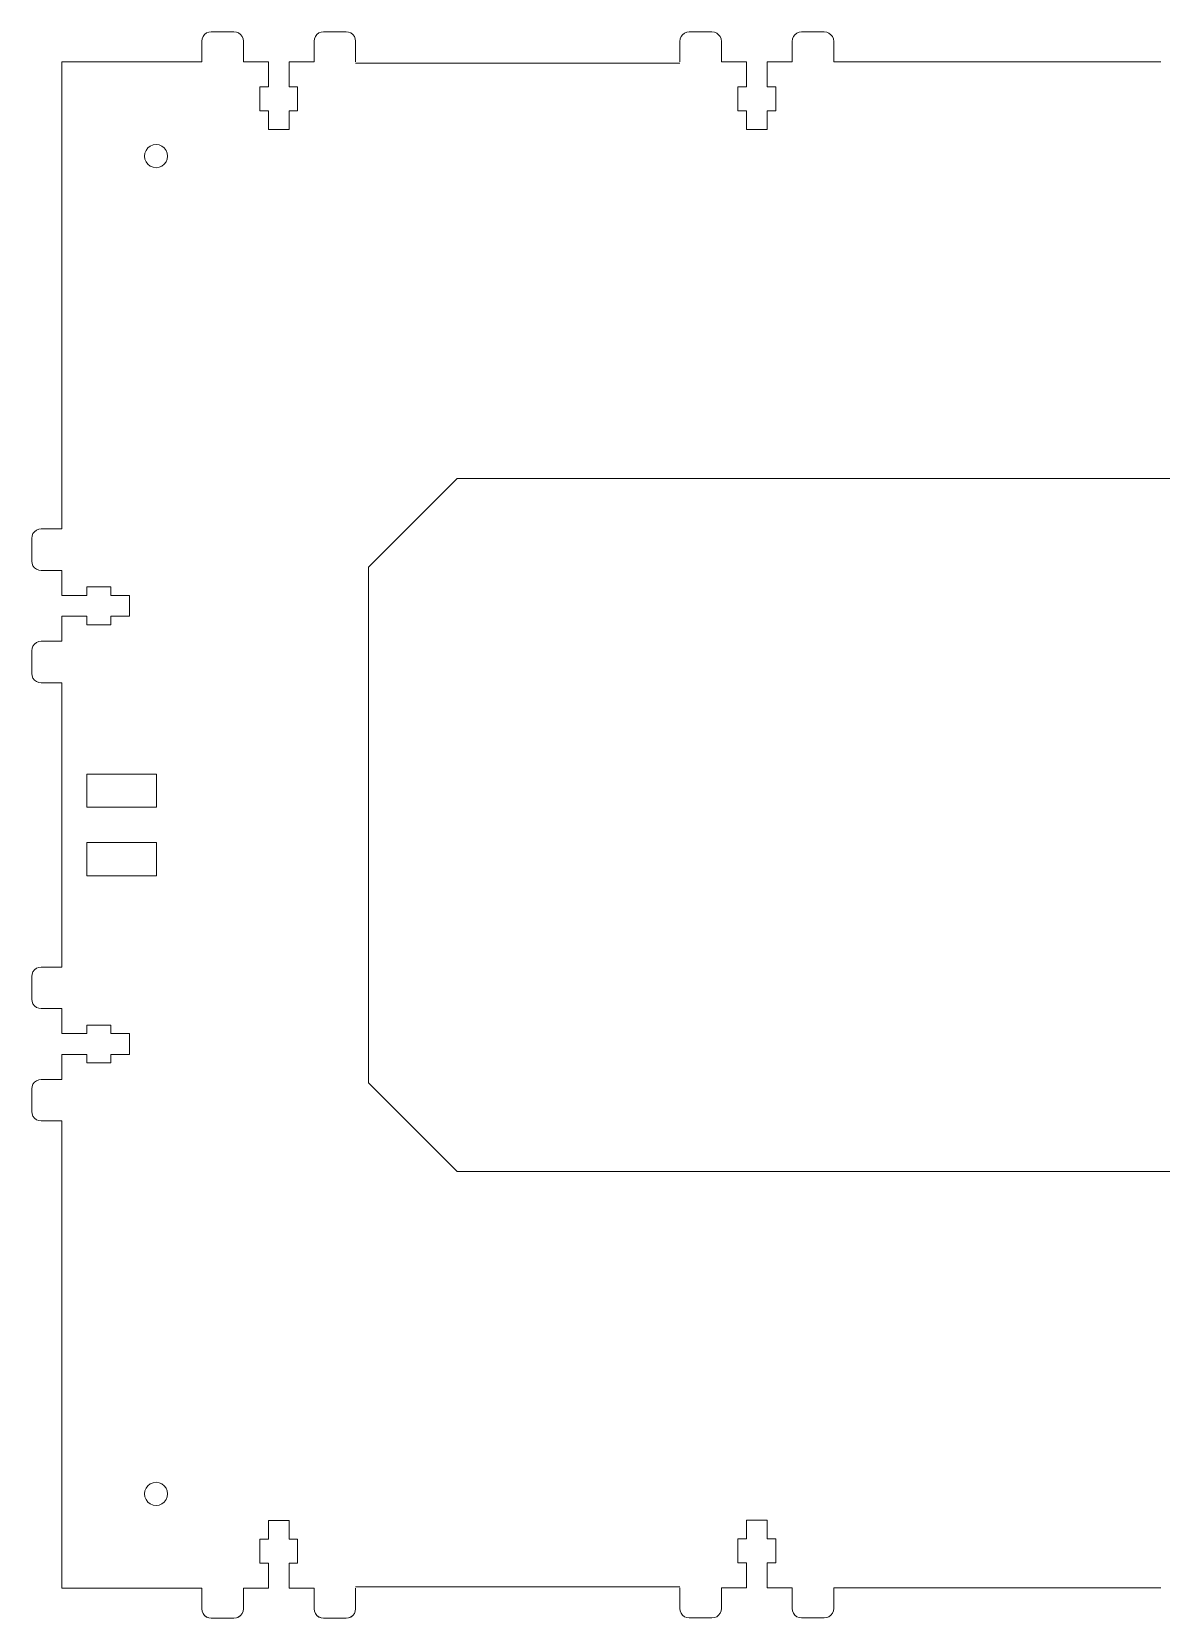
# Model space of a CAD drawing. Header units: millimetres. Extents: x -298 to 214, y -121 to 215.
# Drawn here: x -297.5 to -58.2, y -121.3 to 214.7 of the extents above; entities that cross this region are included whole.
import ezdxf

# ---------------------------------------------------------------- set-up
doc = ezdxf.new("R2010")
doc.units = ezdxf.units.MM
doc.header["$MEASUREMENT"] = 0

msp = doc.modelspace()

# ---------------------------------------------------------------- linework, layer by layer
at = {"lineweight": 9}
for points in [[(-261.4955, 212.7139), (-261.4955, 212.7139), (-261.4273, 213.2315), (-261.4273, 213.2315)], [(-261.4955, 208.3639), (-261.4955, 208.3639), (-261.4955, 212.7139), (-261.4955, 212.7139)], [(-261.4273, 213.2315), (-261.4273, 213.2315), (-261.2275, 213.7139), (-261.2275, 213.7139)], [(-261.2275, 213.7139), (-261.2275, 213.7139), (-260.9097, 214.1281), (-260.9097, 214.1281)], [(-260.9097, 214.1281), (-260.9097, 214.1281), (-260.4955, 214.4459), (-260.4955, 214.4459)], [(-260.4955, 214.4459), (-260.4955, 214.4459), (-260.0131, 214.6457), (-260.0131, 214.6457)], [(-260.0131, 214.6457), (-260.0131, 214.6457), (-259.4955, 214.7139), (-259.4955, 214.7139)], [(-259.4955, 214.7139), (-259.4955, 214.7139), (-254.6955, 214.7139), (-254.6955, 214.7139)], [(-254.1779, 214.6457), (-254.1779, 214.6457), (-254.6955, 214.7139), (-254.6955, 214.7139)], [(-253.6955, 214.4459), (-253.6955, 214.4459), (-254.1779, 214.6457), (-254.1779, 214.6457)], [(-253.2813, 214.1281), (-253.2813, 214.1281), (-253.6955, 214.4459), (-253.6955, 214.4459)], [(-252.9635, 213.7139), (-252.9635, 213.7139), (-253.2813, 214.1281), (-253.2813, 214.1281)], [(-252.7636, 213.2315), (-252.7636, 213.2315), (-252.9635, 213.7139), (-252.9635, 213.7139)], [(-252.6955, 212.7139), (-252.6955, 212.7139), (-252.7636, 213.2315), (-252.7636, 213.2315)], [(-252.6955, 212.7139), (-252.6955, 212.7139), (-252.6955, 208.3639), (-252.6955, 208.3639)], [(-237.6274, 213.2315), (-237.6274, 213.2315), (-237.6955, 212.7139), (-237.6955, 212.7139)], [(-237.6955, 208.3639), (-237.6955, 208.3639), (-237.6955, 212.7139), (-237.6955, 212.7139)], [(-237.4276, 213.7139), (-237.4276, 213.7139), (-237.6274, 213.2315), (-237.6274, 213.2315)], [(-237.1097, 214.1281), (-237.1097, 214.1281), (-237.4276, 213.7139), (-237.4276, 213.7139)], [(-236.6955, 214.4459), (-236.6955, 214.4459), (-237.1097, 214.1281), (-237.1097, 214.1281)], [(-236.2131, 214.6457), (-236.2131, 214.6457), (-236.6955, 214.4459), (-236.6955, 214.4459)], [(-235.6955, 214.7139), (-235.6955, 214.7139), (-236.2131, 214.6457), (-236.2131, 214.6457)], [(-235.6955, 214.7139), (-235.6955, 214.7139), (-230.8955, 214.7139), (-230.8955, 214.7139)], [(-230.3779, 214.6457), (-230.3779, 214.6457), (-230.8955, 214.7139), (-230.8955, 214.7139)], [(-229.8955, 214.4459), (-229.8955, 214.4459), (-230.3779, 214.6457), (-230.3779, 214.6457)], [(-229.4813, 214.1281), (-229.4813, 214.1281), (-229.8955, 214.4459), (-229.8955, 214.4459)], [(-229.1635, 213.7139), (-229.1635, 213.7139), (-229.4813, 214.1281), (-229.4813, 214.1281)], [(-228.9637, 213.2315), (-228.9637, 213.2315), (-229.1635, 213.7139), (-229.1635, 213.7139)], [(-228.8955, 212.7139), (-228.8955, 212.7139), (-228.9637, 213.2315), (-228.9637, 213.2315)], [(-228.8955, 212.7139), (-228.8955, 212.7139), (-228.8955, 208.3639), (-228.8955, 208.3639)], [(-160.1764, 212.675), (-160.1764, 212.675), (-160.1082, 213.1926), (-160.1082, 213.1926)], [(-160.1764, 208.325), (-160.1764, 208.325), (-160.1764, 212.675), (-160.1764, 212.675)], [(-160.1082, 213.1926), (-160.1082, 213.1926), (-159.9084, 213.675), (-159.9084, 213.675)], [(-159.9084, 213.675), (-159.9084, 213.675), (-159.5906, 214.0892), (-159.5906, 214.0892)], [(-159.5906, 214.0892), (-159.5906, 214.0892), (-159.1764, 214.4071), (-159.1764, 214.4071)], [(-159.1764, 214.4071), (-159.1764, 214.4071), (-158.694, 214.6069), (-158.694, 214.6069)], [(-158.694, 214.6069), (-158.694, 214.6069), (-158.1764, 214.675), (-158.1764, 214.675)], [(-158.1764, 214.675), (-158.1764, 214.675), (-153.3764, 214.675), (-153.3764, 214.675)], [(-153.3764, 214.675), (-153.3764, 214.675), (-152.8588, 214.6069), (-152.8588, 214.6069)], [(-152.8588, 214.6069), (-152.8588, 214.6069), (-152.3764, 214.4071), (-152.3764, 214.4071)], [(-152.3764, 214.4071), (-152.3764, 214.4071), (-151.9622, 214.0892), (-151.9622, 214.0892)], [(-151.9622, 214.0892), (-151.9622, 214.0892), (-151.6443, 213.675), (-151.6443, 213.675)], [(-151.6443, 213.675), (-151.6443, 213.675), (-151.4445, 213.1926), (-151.4445, 213.1926)], [(-151.4445, 213.1926), (-151.4445, 213.1926), (-151.3764, 212.675), (-151.3764, 212.675)], [(-151.3764, 212.675), (-151.3764, 212.675), (-151.3764, 208.325), (-151.3764, 208.325)], [(-136.3764, 212.675), (-136.3764, 212.675), (-136.3082, 213.1926), (-136.3082, 213.1926)], [(-136.3764, 208.325), (-136.3764, 208.325), (-136.3764, 212.675), (-136.3764, 212.675)], [(-136.3082, 213.1926), (-136.3082, 213.1926), (-136.1084, 213.675), (-136.1084, 213.675)], [(-136.1084, 213.675), (-136.1084, 213.675), (-135.7906, 214.0892), (-135.7906, 214.0892)], [(-135.7906, 214.0892), (-135.7906, 214.0892), (-135.3764, 214.4071), (-135.3764, 214.4071)], [(-135.3764, 214.4071), (-135.3764, 214.4071), (-134.894, 214.6069), (-134.894, 214.6069)], [(-134.894, 214.6069), (-134.894, 214.6069), (-134.3764, 214.675), (-134.3764, 214.675)], [(-134.3764, 214.675), (-134.3764, 214.675), (-129.5764, 214.675), (-129.5764, 214.675)], [(-129.0588, 214.6069), (-129.0588, 214.6069), (-129.5764, 214.675), (-129.5764, 214.675)], [(-128.5764, 214.4071), (-128.5764, 214.4071), (-129.0588, 214.6069), (-129.0588, 214.6069)], [(-128.1622, 214.0892), (-128.1622, 214.0892), (-128.5764, 214.4071), (-128.5764, 214.4071)], [(-127.8443, 213.675), (-127.8443, 213.675), (-128.1622, 214.0892), (-128.1622, 214.0892)], [(-127.6445, 213.1926), (-127.6445, 213.1926), (-127.8443, 213.675), (-127.8443, 213.675)], [(-127.5764, 212.675), (-127.5764, 212.675), (-127.6445, 213.1926), (-127.6445, 213.1926)], [(-127.5764, 212.675), (-127.5764, 212.675), (-127.5764, 208.325), (-127.5764, 208.325)], [(-291.1955, 109.4134), (-291.1955, 109.4134), (-291.1955, 208.3639), (-291.1955, 208.3639)], [(-291.1955, 208.3639), (-291.1955, 208.3639), (-261.4955, 208.3639), (-261.4955, 208.3639)], [(-252.6955, 208.3639), (-252.6955, 208.3639), (-247.3955, 208.3639), (-247.3955, 208.3639)], [(-247.3955, 208.3639), (-247.3955, 208.3639), (-247.3955, 203.0639), (-247.3955, 203.0639)], [(-242.9955, 208.3639), (-242.9955, 208.3639), (-237.6955, 208.3639), (-237.6955, 208.3639)], [(-242.9955, 203.0639), (-242.9955, 203.0639), (-242.9955, 208.3639), (-242.9955, 208.3639)], [(-228.8955, 208.0909), (-228.8955, 208.0909), (-160.1678, 208.0909), (-160.1678, 208.0909)], [(-151.3764, 208.325), (-151.3764, 208.325), (-146.0764, 208.325), (-146.0764, 208.325)], [(-146.0764, 208.325), (-146.0764, 208.325), (-146.0764, 203.025), (-146.0764, 203.025)], [(-141.6764, 203.025), (-141.6764, 203.025), (-141.6764, 208.325), (-141.6764, 208.325)], [(-141.6764, 208.325), (-141.6764, 208.325), (-136.3764, 208.325), (-136.3764, 208.325)], [(-127.5764, 208.325), (-127.5764, 208.325), (-58.2423, 208.325), (-58.2423, 208.325)], [(-249.1955, 203.0639), (-249.1955, 203.0639), (-249.1955, 197.9639), (-249.1955, 197.9639)], [(-247.3955, 203.0639), (-247.3955, 203.0639), (-249.1955, 203.0639), (-249.1955, 203.0639)], [(-241.1955, 203.0639), (-241.1955, 203.0639), (-242.9955, 203.0639), (-242.9955, 203.0639)], [(-241.1955, 197.9639), (-241.1955, 197.9639), (-241.1955, 203.0639), (-241.1955, 203.0639)], [(-147.8764, 203.025), (-147.8764, 203.025), (-147.8764, 197.925), (-147.8764, 197.925)], [(-146.0764, 203.025), (-146.0764, 203.025), (-147.8764, 203.025), (-147.8764, 203.025)], [(-139.8764, 203.025), (-139.8764, 203.025), (-141.6764, 203.025), (-141.6764, 203.025)], [(-139.8764, 197.925), (-139.8764, 197.925), (-139.8764, 203.025), (-139.8764, 203.025)], [(-249.1955, 197.9639), (-249.1955, 197.9639), (-247.3955, 197.9639), (-247.3955, 197.9639)], [(-247.3955, 197.9639), (-247.3955, 197.9639), (-247.3955, 194.0139), (-247.3955, 194.0139)], [(-242.9955, 194.0139), (-242.9955, 194.0139), (-242.9955, 197.9639), (-242.9955, 197.9639)], [(-242.9955, 197.9639), (-242.9955, 197.9639), (-241.1955, 197.9639), (-241.1955, 197.9639)], [(-147.8764, 197.925), (-147.8764, 197.925), (-146.0764, 197.925), (-146.0764, 197.925)], [(-146.0764, 197.925), (-146.0764, 197.925), (-146.0764, 193.975), (-146.0764, 193.975)], [(-141.6764, 197.925), (-141.6764, 197.925), (-139.8764, 197.925), (-139.8764, 197.925)], [(-141.6764, 193.975), (-141.6764, 193.975), (-141.6764, 197.925), (-141.6764, 197.925)], [(-247.3955, 194.0139), (-247.3955, 194.0139), (-242.9955, 194.0139), (-242.9955, 194.0139)], [(-146.0764, 193.975), (-146.0764, 193.975), (-141.6764, 193.975), (-141.6764, 193.975)], [(-273.6455, 188.3639), (-273.6455, 188.3639), (-273.562, 188.998), (-273.562, 188.998)], [(-273.562, 187.7297), (-273.562, 187.7297), (-273.6455, 188.3639), (-273.6455, 188.3639)], [(-273.562, 188.998), (-273.562, 188.998), (-273.3173, 189.5889), (-273.3173, 189.5889)], [(-273.3173, 189.5889), (-273.3173, 189.5889), (-272.9279, 190.0963), (-272.9279, 190.0963)], [(-272.9279, 190.0963), (-272.9279, 190.0963), (-272.4205, 190.4856), (-272.4205, 190.4856)], [(-272.4205, 190.4856), (-272.4205, 190.4856), (-271.8296, 190.7304), (-271.8296, 190.7304)], [(-271.8296, 190.7304), (-271.8296, 190.7304), (-271.1955, 190.8139), (-271.1955, 190.8139)], [(-271.1955, 190.8139), (-271.1955, 190.8139), (-270.5614, 190.7304), (-270.5614, 190.7304)], [(-270.5614, 190.7304), (-270.5614, 190.7304), (-269.9705, 190.4856), (-269.9705, 190.4856)], [(-269.9705, 190.4856), (-269.9705, 190.4856), (-269.4631, 190.0963), (-269.4631, 190.0963)], [(-269.4631, 190.0963), (-269.4631, 190.0963), (-269.0737, 189.5889), (-269.0737, 189.5889)], [(-269.0737, 189.5889), (-269.0737, 189.5889), (-268.829, 188.998), (-268.829, 188.998)], [(-268.829, 188.998), (-268.829, 188.998), (-268.7455, 188.3639), (-268.7455, 188.3639)], [(-268.7455, 188.3639), (-268.7455, 188.3639), (-268.829, 187.7297), (-268.829, 187.7297)], [(-273.3173, 187.1389), (-273.3173, 187.1389), (-273.562, 187.7297), (-273.562, 187.7297)], [(-272.9279, 186.6314), (-272.9279, 186.6314), (-273.3173, 187.1389), (-273.3173, 187.1389)], [(-272.4205, 186.2421), (-272.4205, 186.2421), (-272.9279, 186.6314), (-272.9279, 186.6314)], [(-271.8296, 185.9973), (-271.8296, 185.9973), (-272.4205, 186.2421), (-272.4205, 186.2421)], [(-271.1955, 185.9139), (-271.1955, 185.9139), (-271.8296, 185.9973), (-271.8296, 185.9973)], [(-270.5614, 185.9973), (-270.5614, 185.9973), (-271.1955, 185.9139), (-271.1955, 185.9139)], [(-269.9705, 186.2421), (-269.9705, 186.2421), (-270.5614, 185.9973), (-270.5614, 185.9973)], [(-269.4631, 186.6314), (-269.4631, 186.6314), (-269.9705, 186.2421), (-269.9705, 186.2421)], [(-269.0737, 187.1389), (-269.0737, 187.1389), (-269.4631, 186.6314), (-269.4631, 186.6314)], [(-268.829, 187.7297), (-268.829, 187.7297), (-269.0737, 187.1389), (-269.0737, 187.1389)], [(-207.4087, 120.1134), (-207.4087, 120.1134), (-226.1955, 101.3266), (-226.1955, 101.3266)], [(123.517, 120.1134), (123.517, 120.1134), (-207.4087, 120.1134), (-207.4087, 120.1134)], [(-297.4773, 107.931), (-297.4773, 107.931), (-297.5455, 107.4134), (-297.5455, 107.4134)], [(-297.2775, 108.4134), (-297.2775, 108.4134), (-297.4773, 107.931), (-297.4773, 107.931)], [(-296.9597, 108.8276), (-296.9597, 108.8276), (-297.2775, 108.4134), (-297.2775, 108.4134)], [(-296.5455, 109.1455), (-296.5455, 109.1455), (-296.9597, 108.8276), (-296.9597, 108.8276)], [(-296.0631, 109.3453), (-296.0631, 109.3453), (-296.5455, 109.1455), (-296.5455, 109.1455)], [(-295.5455, 109.4134), (-295.5455, 109.4134), (-296.0631, 109.3453), (-296.0631, 109.3453)], [(-295.5455, 109.4134), (-295.5455, 109.4134), (-291.1955, 109.4134), (-291.1955, 109.4134)], [(-297.5455, 102.6134), (-297.5455, 102.6134), (-297.5455, 107.4134), (-297.5455, 107.4134)], [(-297.4773, 102.0958), (-297.4773, 102.0958), (-297.5455, 102.6134), (-297.5455, 102.6134)], [(-297.2775, 101.6134), (-297.2775, 101.6134), (-297.4773, 102.0958), (-297.4773, 102.0958)], [(-296.9597, 101.1992), (-296.9597, 101.1992), (-297.2775, 101.6134), (-297.2775, 101.6134)], [(-296.5455, 100.8814), (-296.5455, 100.8814), (-296.9597, 101.1992), (-296.9597, 101.1992)], [(-296.0631, 100.6816), (-296.0631, 100.6816), (-296.5455, 100.8814), (-296.5455, 100.8814)], [(-226.1955, 101.3266), (-226.1955, 101.3266), (-226.1955, -7.8997), (-226.1955, -7.8997)], [(-295.5455, 100.6134), (-295.5455, 100.6134), (-296.0631, 100.6816), (-296.0631, 100.6816)], [(-291.1955, 100.6134), (-291.1955, 100.6134), (-295.5455, 100.6134), (-295.5455, 100.6134)], [(-291.1955, 95.3134), (-291.1955, 95.3134), (-291.1955, 100.6134), (-291.1955, 100.6134)], [(-285.8955, 95.3134), (-285.8955, 95.3134), (-291.1955, 95.3134), (-291.1955, 95.3134)], [(-285.8955, 97.1134), (-285.8955, 97.1134), (-285.8955, 95.3134), (-285.8955, 95.3134)], [(-280.7955, 97.1134), (-280.7955, 97.1134), (-285.8955, 97.1134), (-285.8955, 97.1134)], [(-280.7955, 95.3134), (-280.7955, 95.3134), (-280.7955, 97.1134), (-280.7955, 97.1134)], [(-276.8455, 95.3134), (-276.8455, 95.3134), (-280.7955, 95.3134), (-280.7955, 95.3134)], [(-276.8455, 90.9134), (-276.8455, 90.9134), (-276.8455, 95.3134), (-276.8455, 95.3134)], [(-291.1955, 90.9134), (-291.1955, 90.9134), (-285.8955, 90.9134), (-285.8955, 90.9134)], [(-291.1955, 85.6134), (-291.1955, 85.6134), (-291.1955, 90.9134), (-291.1955, 90.9134)], [(-285.8955, 90.9134), (-285.8955, 90.9134), (-285.8955, 89.1134), (-285.8955, 89.1134)], [(-280.7955, 89.1134), (-280.7955, 89.1134), (-280.7955, 90.9134), (-280.7955, 90.9134)], [(-280.7955, 90.9134), (-280.7955, 90.9134), (-276.8455, 90.9134), (-276.8455, 90.9134)], [(-285.8955, 89.1134), (-285.8955, 89.1134), (-280.7955, 89.1134), (-280.7955, 89.1134)], [(-297.4773, 84.1311), (-297.4773, 84.1311), (-297.5455, 83.6134), (-297.5455, 83.6134)], [(-297.2775, 84.6134), (-297.2775, 84.6134), (-297.4773, 84.1311), (-297.4773, 84.1311)], [(-296.9597, 85.0276), (-296.9597, 85.0276), (-297.2775, 84.6134), (-297.2775, 84.6134)], [(-296.5455, 85.3455), (-296.5455, 85.3455), (-296.9597, 85.0276), (-296.9597, 85.0276)], [(-296.0631, 85.5453), (-296.0631, 85.5453), (-296.5455, 85.3455), (-296.5455, 85.3455)], [(-295.5455, 85.6134), (-295.5455, 85.6134), (-296.0631, 85.5453), (-296.0631, 85.5453)], [(-295.5455, 85.6134), (-295.5455, 85.6134), (-291.1955, 85.6134), (-291.1955, 85.6134)], [(-297.5455, 78.8134), (-297.5455, 78.8134), (-297.5455, 83.6134), (-297.5455, 83.6134)], [(-297.4773, 78.2958), (-297.4773, 78.2958), (-297.5455, 78.8134), (-297.5455, 78.8134)], [(-297.2775, 77.8134), (-297.2775, 77.8134), (-297.4773, 78.2958), (-297.4773, 78.2958)], [(-296.9597, 77.3992), (-296.9597, 77.3992), (-297.2775, 77.8134), (-297.2775, 77.8134)], [(-296.5455, 77.0814), (-296.5455, 77.0814), (-296.9597, 77.3992), (-296.9597, 77.3992)], [(-296.0631, 76.8816), (-296.0631, 76.8816), (-296.5455, 77.0814), (-296.5455, 77.0814)], [(-295.5455, 76.8134), (-295.5455, 76.8134), (-296.0631, 76.8816), (-296.0631, 76.8816)], [(-291.1955, 76.8134), (-291.1955, 76.8134), (-295.5455, 76.8134), (-295.5455, 76.8134)], [(-291.1955, 16.6134), (-291.1955, 16.6134), (-291.1955, 76.8134), (-291.1955, 76.8134)], [(-285.8955, 50.4634), (-285.8955, 50.4634), (-285.8955, 57.4634), (-285.8955, 57.4634)], [(-285.8955, 57.4634), (-285.8955, 57.4634), (-271.0955, 57.4634), (-271.0955, 57.4634)], [(-271.0955, 57.4634), (-271.0955, 57.4634), (-271.0955, 50.4634), (-271.0955, 50.4634)], [(-271.0955, 50.4634), (-271.0955, 50.4634), (-285.8955, 50.4634), (-285.8955, 50.4634)], [(-285.8955, 35.9634), (-285.8955, 35.9634), (-285.8955, 42.9634), (-285.8955, 42.9634)], [(-285.8955, 42.9634), (-285.8955, 42.9634), (-271.0955, 42.9634), (-271.0955, 42.9634)], [(-271.0955, 42.9634), (-271.0955, 42.9634), (-271.0955, 35.9634), (-271.0955, 35.9634)], [(-271.0955, 35.9634), (-271.0955, 35.9634), (-285.8955, 35.9634), (-285.8955, 35.9634)], [(-297.4773, 15.1311), (-297.4773, 15.1311), (-297.5455, 14.6134), (-297.5455, 14.6134)], [(-297.5455, 9.8134), (-297.5455, 9.8134), (-297.5455, 14.6134), (-297.5455, 14.6134)], [(-297.2775, 15.6134), (-297.2775, 15.6134), (-297.4773, 15.1311), (-297.4773, 15.1311)], [(-296.9597, 16.0276), (-296.9597, 16.0276), (-297.2775, 15.6134), (-297.2775, 15.6134)], [(-296.5455, 16.3455), (-296.5455, 16.3455), (-296.9597, 16.0276), (-296.9597, 16.0276)], [(-296.0631, 16.5453), (-296.0631, 16.5453), (-296.5455, 16.3455), (-296.5455, 16.3455)], [(-295.5455, 16.6134), (-295.5455, 16.6134), (-296.0631, 16.5453), (-296.0631, 16.5453)], [(-295.5455, 16.6134), (-295.5455, 16.6134), (-291.1955, 16.6134), (-291.1955, 16.6134)], [(-297.4773, 9.2958), (-297.4773, 9.2958), (-297.5455, 9.8134), (-297.5455, 9.8134)], [(-297.2775, 8.8134), (-297.2775, 8.8134), (-297.4773, 9.2958), (-297.4773, 9.2958)], [(-296.9597, 8.3992), (-296.9597, 8.3992), (-297.2775, 8.8134), (-297.2775, 8.8134)], [(-296.5455, 8.0814), (-296.5455, 8.0814), (-296.9597, 8.3992), (-296.9597, 8.3992)], [(-296.0631, 7.8816), (-296.0631, 7.8816), (-296.5455, 8.0814), (-296.5455, 8.0814)], [(-295.5455, 7.8134), (-295.5455, 7.8134), (-296.0631, 7.8816), (-296.0631, 7.8816)], [(-291.1955, 7.8134), (-291.1955, 7.8134), (-295.5455, 7.8134), (-295.5455, 7.8134)], [(-291.1955, 2.5134), (-291.1955, 2.5134), (-291.1955, 7.8134), (-291.1955, 7.8134)], [(-285.8955, 4.3134), (-285.8955, 4.3134), (-285.8955, 2.5134), (-285.8955, 2.5134)], [(-280.7955, 4.3134), (-280.7955, 4.3134), (-285.8955, 4.3134), (-285.8955, 4.3134)], [(-280.7955, 2.5134), (-280.7955, 2.5134), (-280.7955, 4.3134), (-280.7955, 4.3134)], [(-285.8955, 2.5134), (-285.8955, 2.5134), (-291.1955, 2.5134), (-291.1955, 2.5134)], [(-276.8455, 2.5134), (-276.8455, 2.5134), (-280.7955, 2.5134), (-280.7955, 2.5134)], [(-276.8455, -1.8866), (-276.8455, -1.8866), (-276.8455, 2.5134), (-276.8455, 2.5134)], [(-291.1955, -1.8866), (-291.1955, -1.8866), (-285.8955, -1.8866), (-285.8955, -1.8866)], [(-291.1955, -7.1866), (-291.1955, -7.1866), (-291.1955, -1.8866), (-291.1955, -1.8866)], [(-285.8955, -1.8866), (-285.8955, -1.8866), (-285.8955, -3.6866), (-285.8955, -3.6866)], [(-280.7955, -1.8866), (-280.7955, -1.8866), (-276.8455, -1.8866), (-276.8455, -1.8866)], [(-280.7955, -3.6866), (-280.7955, -3.6866), (-280.7955, -1.8866), (-280.7955, -1.8866)], [(-285.8955, -3.6866), (-285.8955, -3.6866), (-280.7955, -3.6866), (-280.7955, -3.6866)], [(-297.5455, -9.1866), (-297.5455, -9.1866), (-297.4773, -8.6689), (-297.4773, -8.6689)], [(-297.5455, -13.9865), (-297.5455, -13.9865), (-297.5455, -9.1866), (-297.5455, -9.1866)], [(-297.4773, -8.6689), (-297.4773, -8.6689), (-297.2775, -8.1866), (-297.2775, -8.1866)], [(-297.2775, -8.1866), (-297.2775, -8.1866), (-296.9597, -7.7723), (-296.9597, -7.7723)], [(-296.9597, -7.7723), (-296.9597, -7.7723), (-296.5455, -7.4545), (-296.5455, -7.4545)], [(-296.5455, -7.4545), (-296.5455, -7.4545), (-296.0631, -7.2547), (-296.0631, -7.2547)], [(-296.0631, -7.2547), (-296.0631, -7.2547), (-295.5455, -7.1866), (-295.5455, -7.1866)], [(-295.5455, -7.1866), (-295.5455, -7.1866), (-291.1955, -7.1866), (-291.1955, -7.1866)], [(-226.1955, -7.8997), (-226.1955, -7.8997), (-207.4087, -26.6865), (-207.4087, -26.6865)], [(-297.4773, -14.5042), (-297.4773, -14.5042), (-297.5455, -13.9865), (-297.5455, -13.9865)], [(-297.2775, -14.9865), (-297.2775, -14.9865), (-297.4773, -14.5042), (-297.4773, -14.5042)], [(-296.9597, -15.4008), (-296.9597, -15.4008), (-297.2775, -14.9865), (-297.2775, -14.9865)], [(-296.5455, -15.7186), (-296.5455, -15.7186), (-296.9597, -15.4008), (-296.9597, -15.4008)], [(-296.0631, -15.9184), (-296.0631, -15.9184), (-296.5455, -15.7186), (-296.5455, -15.7186)], [(-295.5455, -15.9865), (-295.5455, -15.9865), (-296.0631, -15.9184), (-296.0631, -15.9184)], [(-291.1955, -15.9865), (-291.1955, -15.9865), (-295.5455, -15.9865), (-295.5455, -15.9865)], [(-291.1955, -114.9594), (-291.1955, -114.9594), (-291.1955, -15.9865), (-291.1955, -15.9865)], [(-207.4087, -26.6865), (-207.4087, -26.6865), (123.517, -26.6865), (123.517, -26.6865)], [(-273.562, -94.3253), (-273.562, -94.3253), (-273.3173, -93.7344), (-273.3173, -93.7344)], [(-273.3173, -93.7344), (-273.3173, -93.7344), (-272.9279, -93.227), (-272.9279, -93.227)], [(-272.9279, -93.227), (-272.9279, -93.227), (-272.4205, -92.8376), (-272.4205, -92.8376)], [(-272.4205, -92.8376), (-272.4205, -92.8376), (-271.8296, -92.5929), (-271.8296, -92.5929)], [(-271.8296, -92.5929), (-271.8296, -92.5929), (-271.1955, -92.5094), (-271.1955, -92.5094)], [(-271.1955, -92.5094), (-271.1955, -92.5094), (-270.5614, -92.5929), (-270.5614, -92.5929)], [(-270.5614, -92.5929), (-270.5614, -92.5929), (-269.9705, -92.8376), (-269.9705, -92.8376)], [(-269.9705, -92.8376), (-269.9705, -92.8376), (-269.4631, -93.227), (-269.4631, -93.227)], [(-269.4631, -93.227), (-269.4631, -93.227), (-269.0737, -93.7344), (-269.0737, -93.7344)], [(-269.0737, -93.7344), (-269.0737, -93.7344), (-268.829, -94.3253), (-268.829, -94.3253)], [(-273.6455, -94.9594), (-273.6455, -94.9594), (-273.562, -94.3253), (-273.562, -94.3253)], [(-273.562, -95.5935), (-273.562, -95.5935), (-273.6455, -94.9594), (-273.6455, -94.9594)], [(-273.3173, -96.1844), (-273.3173, -96.1844), (-273.562, -95.5935), (-273.562, -95.5935)], [(-272.9279, -96.6918), (-272.9279, -96.6918), (-273.3173, -96.1844), (-273.3173, -96.1844)], [(-272.4205, -97.0812), (-272.4205, -97.0812), (-272.9279, -96.6918), (-272.9279, -96.6918)], [(-271.8296, -97.3259), (-271.8296, -97.3259), (-272.4205, -97.0812), (-272.4205, -97.0812)], [(-271.1955, -97.4094), (-271.1955, -97.4094), (-271.8296, -97.3259), (-271.8296, -97.3259)], [(-270.5614, -97.3259), (-270.5614, -97.3259), (-271.1955, -97.4094), (-271.1955, -97.4094)], [(-269.9705, -97.0812), (-269.9705, -97.0812), (-270.5614, -97.3259), (-270.5614, -97.3259)], [(-269.4631, -96.6918), (-269.4631, -96.6918), (-269.9705, -97.0812), (-269.9705, -97.0812)], [(-269.0737, -96.1844), (-269.0737, -96.1844), (-269.4631, -96.6918), (-269.4631, -96.6918)], [(-268.829, -95.5935), (-268.829, -95.5935), (-269.0737, -96.1844), (-269.0737, -96.1844)], [(-268.829, -94.3253), (-268.829, -94.3253), (-268.7455, -94.9594), (-268.7455, -94.9594)], [(-268.7455, -94.9594), (-268.7455, -94.9594), (-268.829, -95.5935), (-268.829, -95.5935)], [(-247.3955, -104.537), (-247.3955, -104.537), (-247.3955, -100.587), (-247.3955, -100.587)], [(-242.9955, -100.6094), (-242.9955, -100.6094), (-247.3955, -100.6094), (-247.3955, -100.6094)], [(-247.3955, -100.6094), (-247.3955, -100.6094), (-247.3955, -104.5594), (-247.3955, -104.5594)], [(-242.9955, -100.587), (-242.9955, -100.587), (-242.9955, -104.537), (-242.9955, -104.537)], [(-242.9955, -104.5594), (-242.9955, -104.5594), (-242.9955, -100.6094), (-242.9955, -100.6094)], [(-146.0764, -100.5482), (-146.0764, -100.5482), (-141.6764, -100.5482), (-141.6764, -100.5482)], [(-146.0764, -104.4982), (-146.0764, -104.4982), (-146.0764, -100.5482), (-146.0764, -100.5482)], [(-141.6764, -100.5482), (-141.6764, -100.5482), (-141.6764, -104.4982), (-141.6764, -104.4982)], [(-249.1955, -109.637), (-249.1955, -109.637), (-249.1955, -104.537), (-249.1955, -104.537)], [(-249.1955, -104.537), (-249.1955, -104.537), (-247.3955, -104.537), (-247.3955, -104.537)], [(-247.3955, -104.5594), (-247.3955, -104.5594), (-249.1955, -104.5594), (-249.1955, -104.5594)], [(-249.1955, -104.5594), (-249.1955, -104.5594), (-249.1955, -109.6594), (-249.1955, -109.6594)], [(-242.9955, -104.537), (-242.9955, -104.537), (-241.1955, -104.537), (-241.1955, -104.537)], [(-241.1955, -104.5594), (-241.1955, -104.5594), (-242.9955, -104.5594), (-242.9955, -104.5594)], [(-241.1955, -109.6594), (-241.1955, -109.6594), (-241.1955, -104.5594), (-241.1955, -104.5594)], [(-147.8764, -109.5982), (-147.8764, -109.5982), (-147.8764, -104.4982), (-147.8764, -104.4982)], [(-147.8764, -104.4982), (-147.8764, -104.4982), (-146.0764, -104.4982), (-146.0764, -104.4982)], [(-141.6764, -104.4982), (-141.6764, -104.4982), (-139.8764, -104.4982), (-139.8764, -104.4982)], [(-139.8764, -104.4982), (-139.8764, -104.4982), (-139.8764, -109.5982), (-139.8764, -109.5982)], [(-247.3955, -109.637), (-247.3955, -109.637), (-249.1955, -109.637), (-249.1955, -109.637)], [(-249.1955, -109.6594), (-249.1955, -109.6594), (-247.3955, -109.6594), (-247.3955, -109.6594)], [(-247.3955, -114.937), (-247.3955, -114.937), (-247.3955, -109.637), (-247.3955, -109.637)], [(-247.3955, -109.6594), (-247.3955, -109.6594), (-247.3955, -114.9594), (-247.3955, -114.9594)], [(-241.1955, -109.637), (-241.1955, -109.637), (-242.9955, -109.637), (-242.9955, -109.637)], [(-242.9955, -109.637), (-242.9955, -109.637), (-242.9955, -114.937), (-242.9955, -114.937)], [(-242.9955, -109.6594), (-242.9955, -109.6594), (-241.1955, -109.6594), (-241.1955, -109.6594)], [(-242.9955, -114.9594), (-242.9955, -114.9594), (-242.9955, -109.6594), (-242.9955, -109.6594)], [(-146.0764, -109.5982), (-146.0764, -109.5982), (-147.8764, -109.5982), (-147.8764, -109.5982)], [(-146.0764, -114.8982), (-146.0764, -114.8982), (-146.0764, -109.5982), (-146.0764, -109.5982)], [(-141.6764, -109.5982), (-141.6764, -109.5982), (-141.6764, -114.8982), (-141.6764, -114.8982)], [(-139.8764, -109.5982), (-139.8764, -109.5982), (-141.6764, -109.5982), (-141.6764, -109.5982)], [(-291.1955, -114.937), (-291.1955, -114.937), (-261.4955, -114.937), (-261.4955, -114.937)], [(-261.4955, -114.9594), (-261.4955, -114.9594), (-291.1955, -114.9594), (-291.1955, -114.9594)], [(-261.4955, -114.937), (-261.4955, -114.937), (-261.4955, -119.287), (-261.4955, -119.287)], [(-261.4955, -119.3094), (-261.4955, -119.3094), (-261.4955, -114.9594), (-261.4955, -114.9594)], [(-252.6955, -119.287), (-252.6955, -119.287), (-252.6955, -114.937), (-252.6955, -114.937)], [(-247.3955, -114.9594), (-247.3955, -114.9594), (-252.6955, -114.9594), (-252.6955, -114.9594)], [(-252.6955, -114.9594), (-252.6955, -114.9594), (-252.6955, -119.3094), (-252.6955, -119.3094)], [(-237.6955, -114.9594), (-237.6955, -114.9594), (-242.9955, -114.9594), (-242.9955, -114.9594)], [(-237.6955, -114.937), (-237.6955, -114.937), (-237.6955, -119.287), (-237.6955, -119.287)], [(-237.6955, -119.3094), (-237.6955, -119.3094), (-237.6955, -114.9594), (-237.6955, -114.9594)], [(-228.8955, -114.6641), (-228.8955, -114.6641), (-160.1678, -114.6641), (-160.1678, -114.6641)], [(-228.8955, -119.287), (-228.8955, -119.287), (-228.8955, -114.937), (-228.8955, -114.937)], [(-228.8955, -114.9594), (-228.8955, -114.9594), (-228.8955, -119.3094), (-228.8955, -119.3094)], [(-160.1764, -114.8982), (-160.1764, -114.8982), (-160.1764, -119.2482), (-160.1764, -119.2482)], [(-151.3764, -114.8982), (-151.3764, -114.8982), (-146.0764, -114.8982), (-146.0764, -114.8982)], [(-151.3764, -119.2482), (-151.3764, -119.2482), (-151.3764, -114.8982), (-151.3764, -114.8982)], [(-141.6764, -114.8982), (-141.6764, -114.8982), (-136.3764, -114.8982), (-136.3764, -114.8982)], [(-136.3764, -114.8982), (-136.3764, -114.8982), (-136.3764, -119.2482), (-136.3764, -119.2482)], [(-127.5764, -119.2482), (-127.5764, -119.2482), (-127.5764, -114.8982), (-127.5764, -114.8982)], [(-127.5764, -114.8982), (-127.5764, -114.8982), (-58.2423, -114.8982), (-58.2423, -114.8982)], [(-261.4955, -119.287), (-261.4955, -119.287), (-261.4273, -119.8046), (-261.4273, -119.8046)], [(-261.4955, -119.3094), (-261.4955, -119.3094), (-261.4274, -119.827), (-261.4274, -119.827)], [(-261.4274, -119.827), (-261.4274, -119.827), (-261.2276, -120.3094), (-261.2276, -120.3094)], [(-261.4273, -119.8046), (-261.4273, -119.8046), (-261.2275, -120.287), (-261.2275, -120.287)], [(-261.2276, -120.3094), (-261.2276, -120.3094), (-260.9097, -120.7236), (-260.9097, -120.7236)], [(-261.2275, -120.287), (-261.2275, -120.287), (-260.9097, -120.7012), (-260.9097, -120.7012)], [(-260.9097, -120.7012), (-260.9097, -120.7012), (-260.4955, -121.0191), (-260.4955, -121.0191)], [(-260.9097, -120.7236), (-260.9097, -120.7236), (-260.4955, -121.0414), (-260.4955, -121.0414)], [(-253.2813, -120.7012), (-253.2813, -120.7012), (-253.6955, -121.0191), (-253.6955, -121.0191)], [(-253.6955, -121.0414), (-253.6955, -121.0414), (-253.2813, -120.7236), (-253.2813, -120.7236)], [(-252.9635, -120.287), (-252.9635, -120.287), (-253.2813, -120.7012), (-253.2813, -120.7012)], [(-253.2813, -120.7236), (-253.2813, -120.7236), (-252.9635, -120.3094), (-252.9635, -120.3094)], [(-252.7636, -119.8046), (-252.7636, -119.8046), (-252.9635, -120.287), (-252.9635, -120.287)], [(-252.9635, -120.3094), (-252.9635, -120.3094), (-252.7637, -119.827), (-252.7637, -119.827)], [(-252.7637, -119.827), (-252.7637, -119.827), (-252.6955, -119.3094), (-252.6955, -119.3094)], [(-252.6955, -119.287), (-252.6955, -119.287), (-252.7636, -119.8046), (-252.7636, -119.8046)], [(-237.6274, -119.8046), (-237.6274, -119.8046), (-237.6955, -119.287), (-237.6955, -119.287)], [(-237.6955, -119.3094), (-237.6955, -119.3094), (-237.6274, -119.827), (-237.6274, -119.827)], [(-237.4276, -120.287), (-237.4276, -120.287), (-237.6274, -119.8046), (-237.6274, -119.8046)], [(-237.6274, -119.827), (-237.6274, -119.827), (-237.4276, -120.3094), (-237.4276, -120.3094)], [(-237.1097, -120.7012), (-237.1097, -120.7012), (-237.4276, -120.287), (-237.4276, -120.287)], [(-237.4276, -120.3094), (-237.4276, -120.3094), (-237.1097, -120.7236), (-237.1097, -120.7236)], [(-236.6955, -121.0191), (-236.6955, -121.0191), (-237.1097, -120.7012), (-237.1097, -120.7012)], [(-237.1097, -120.7236), (-237.1097, -120.7236), (-236.6955, -121.0414), (-236.6955, -121.0414)], [(-229.4813, -120.7012), (-229.4813, -120.7012), (-229.8955, -121.0191), (-229.8955, -121.0191)], [(-229.8955, -121.0414), (-229.8955, -121.0414), (-229.4813, -120.7236), (-229.4813, -120.7236)], [(-229.1635, -120.287), (-229.1635, -120.287), (-229.4813, -120.7012), (-229.4813, -120.7012)], [(-229.4813, -120.7236), (-229.4813, -120.7236), (-229.1635, -120.3094), (-229.1635, -120.3094)], [(-228.9637, -119.8046), (-228.9637, -119.8046), (-229.1635, -120.287), (-229.1635, -120.287)], [(-229.1635, -120.3094), (-229.1635, -120.3094), (-228.9637, -119.827), (-228.9637, -119.827)], [(-228.8955, -119.287), (-228.8955, -119.287), (-228.9637, -119.8046), (-228.9637, -119.8046)], [(-228.9637, -119.827), (-228.9637, -119.827), (-228.8955, -119.3094), (-228.8955, -119.3094)], [(-160.1764, -119.2482), (-160.1764, -119.2482), (-160.1082, -119.7658), (-160.1082, -119.7658)], [(-160.1082, -119.7658), (-160.1082, -119.7658), (-159.9084, -120.2482), (-159.9084, -120.2482)], [(-159.9084, -120.2482), (-159.9084, -120.2482), (-159.5906, -120.6624), (-159.5906, -120.6624)], [(-159.5906, -120.6624), (-159.5906, -120.6624), (-159.1764, -120.9802), (-159.1764, -120.9802)], [(-152.3764, -120.9802), (-152.3764, -120.9802), (-151.9622, -120.6624), (-151.9622, -120.6624)], [(-151.9622, -120.6624), (-151.9622, -120.6624), (-151.6443, -120.2482), (-151.6443, -120.2482)], [(-151.6443, -120.2482), (-151.6443, -120.2482), (-151.4445, -119.7658), (-151.4445, -119.7658)], [(-151.4445, -119.7658), (-151.4445, -119.7658), (-151.3764, -119.2482), (-151.3764, -119.2482)], [(-136.3764, -119.2482), (-136.3764, -119.2482), (-136.3082, -119.7658), (-136.3082, -119.7658)], [(-136.3082, -119.7658), (-136.3082, -119.7658), (-136.1084, -120.2482), (-136.1084, -120.2482)], [(-136.1084, -120.2482), (-136.1084, -120.2482), (-135.7906, -120.6624), (-135.7906, -120.6624)], [(-135.7906, -120.6624), (-135.7906, -120.6624), (-135.3764, -120.9802), (-135.3764, -120.9802)], [(-128.1622, -120.6624), (-128.1622, -120.6624), (-128.5764, -120.9802), (-128.5764, -120.9802)], [(-127.8443, -120.2482), (-127.8443, -120.2482), (-128.1622, -120.6624), (-128.1622, -120.6624)], [(-127.6445, -119.7658), (-127.6445, -119.7658), (-127.8443, -120.2482), (-127.8443, -120.2482)], [(-127.5764, -119.2482), (-127.5764, -119.2482), (-127.6445, -119.7658), (-127.6445, -119.7658)], [(-260.4955, -121.0191), (-260.4955, -121.0191), (-260.0131, -121.2189), (-260.0131, -121.2189)], [(-260.4955, -121.0414), (-260.4955, -121.0414), (-260.0131, -121.2412), (-260.0131, -121.2412)], [(-260.0131, -121.2189), (-260.0131, -121.2189), (-259.4955, -121.287), (-259.4955, -121.287)], [(-260.0131, -121.2412), (-260.0131, -121.2412), (-259.4955, -121.3094), (-259.4955, -121.3094)], [(-254.6955, -121.3094), (-254.6955, -121.3094), (-259.4955, -121.3094), (-259.4955, -121.3094)], [(-254.1779, -121.2189), (-254.1779, -121.2189), (-254.6955, -121.287), (-254.6955, -121.287)], [(-254.6955, -121.3094), (-254.6955, -121.3094), (-254.1779, -121.2412), (-254.1779, -121.2412)], [(-253.6955, -121.0191), (-253.6955, -121.0191), (-254.1779, -121.2189), (-254.1779, -121.2189)], [(-254.1779, -121.2412), (-254.1779, -121.2412), (-253.6955, -121.0414), (-253.6955, -121.0414)], [(-236.2131, -121.2189), (-236.2131, -121.2189), (-236.6955, -121.0191), (-236.6955, -121.0191)], [(-236.6955, -121.0414), (-236.6955, -121.0414), (-236.2132, -121.2412), (-236.2132, -121.2412)], [(-236.2132, -121.2412), (-236.2132, -121.2412), (-235.6955, -121.3094), (-235.6955, -121.3094)], [(-235.6955, -121.287), (-235.6955, -121.287), (-236.2131, -121.2189), (-236.2131, -121.2189)], [(-230.8955, -121.3094), (-230.8955, -121.3094), (-235.6955, -121.3094), (-235.6955, -121.3094)], [(-230.3779, -121.2189), (-230.3779, -121.2189), (-230.8955, -121.287), (-230.8955, -121.287)], [(-230.8955, -121.3094), (-230.8955, -121.3094), (-230.3779, -121.2412), (-230.3779, -121.2412)], [(-229.8955, -121.0191), (-229.8955, -121.0191), (-230.3779, -121.2189), (-230.3779, -121.2189)], [(-230.3779, -121.2412), (-230.3779, -121.2412), (-229.8955, -121.0414), (-229.8955, -121.0414)], [(-159.1764, -120.9802), (-159.1764, -120.9802), (-158.694, -121.18), (-158.694, -121.18)], [(-158.694, -121.18), (-158.694, -121.18), (-158.1764, -121.2482), (-158.1764, -121.2482)], [(-158.1764, -121.2482), (-158.1764, -121.2482), (-153.3764, -121.2482), (-153.3764, -121.2482)], [(-153.3764, -121.2482), (-153.3764, -121.2482), (-152.8588, -121.18), (-152.8588, -121.18)], [(-152.8588, -121.18), (-152.8588, -121.18), (-152.3764, -120.9802), (-152.3764, -120.9802)], [(-135.3764, -120.9802), (-135.3764, -120.9802), (-134.894, -121.18), (-134.894, -121.18)], [(-134.894, -121.18), (-134.894, -121.18), (-134.3764, -121.2482), (-134.3764, -121.2482)], [(-134.3764, -121.2482), (-134.3764, -121.2482), (-129.5764, -121.2482), (-129.5764, -121.2482)], [(-129.0588, -121.18), (-129.0588, -121.18), (-129.5764, -121.2482), (-129.5764, -121.2482)], [(-128.5764, -120.9802), (-128.5764, -120.9802), (-129.0588, -121.18), (-129.0588, -121.18)]]:
    msp.add_open_spline(points, degree=3, dxfattribs=at)

doc.saveas('drawing.dxf')
